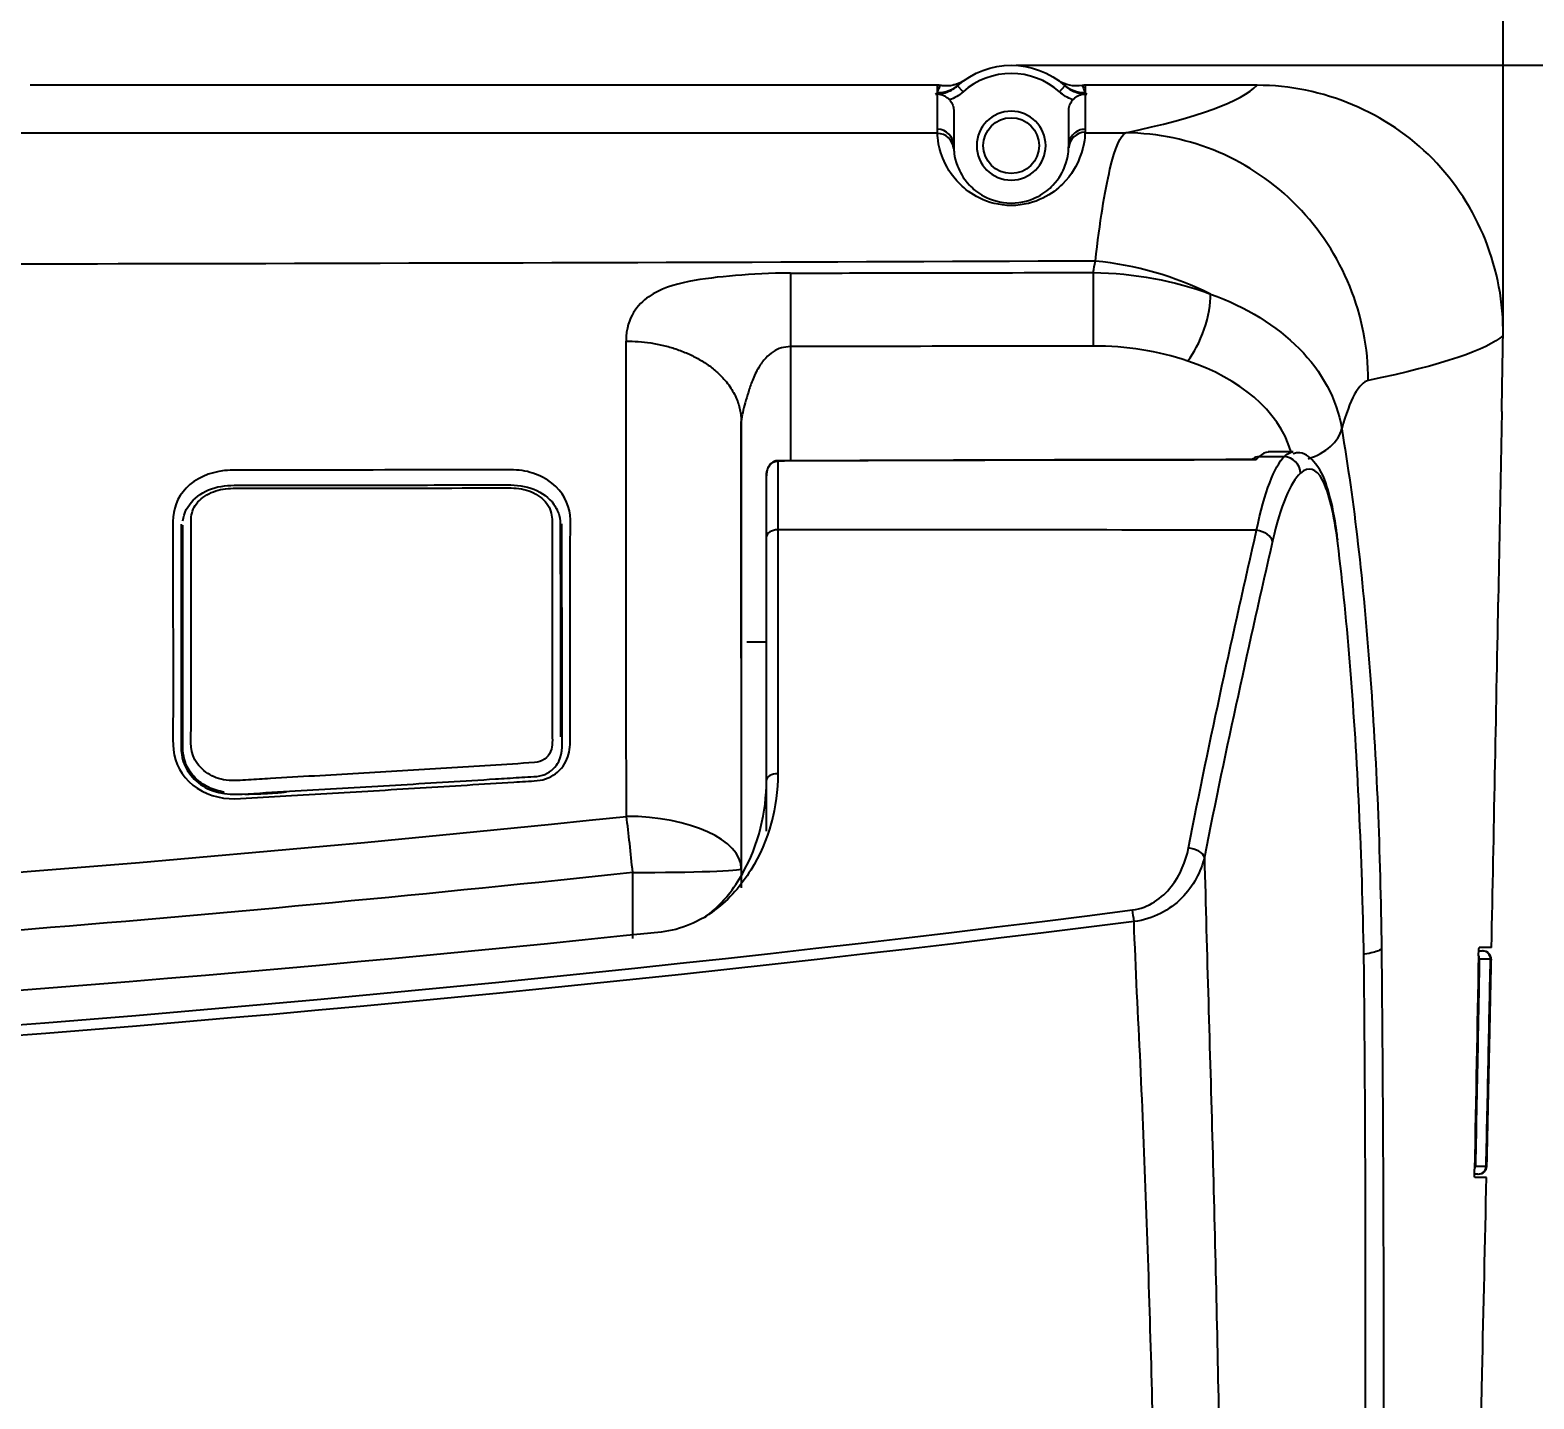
# Model space of a CAD drawing. Header units: millimetres. Extents: x 28 to 2369, y -329 to 1679.
# Drawn here: x 1334.9 to 1426.6, y 1302 to 1385.4 of the extents above; entities that cross this region are included whole.
import ezdxf

# ---------------------------------------------------------------- set-up
doc = ezdxf.new("R2010")
doc.units = ezdxf.units.MM
doc.layers.get('Defpoints').update_dxf_attribs({"linetype": 'CONTINUOUS'})
doc.layers.add('1LINE', color=7, linetype='CONTINUOUS')
doc.styles.add('Annotative', font='malgun.ttf')
doc.dimstyles.new('WOO', dxfattribs={"dimtxt": 20, "dimasz": 2, "dimexe": 1.25, "dimexo": 0.3, "dimgap": 1, "dimtad": 1, "dimdec": 1, "dimzin": 1, "dimdsep": 46, "dimtxsty": 'Annotative', "dimcen": 0, "dimclrd": 1, "dimclre": 1, "dimclrt": 2, "dimadec": 0, "dimazin": 0, "dimtfac": 1, "dimtdec": 1, "dimtofl": 0, "dimtmove": 0, "dimatfit": 3, "dimfxl": 0, "dimarcsym": 0})

# ---------------------------------------------------------------- blocks, each defined once
blk = doc.blocks.new('*D9')
at = {"layer": '1LINE', "color": 1, "lineweight": -2}
for p, q in [((1395.024, 1383.246), (1515.256, 1383.246)), ((1514.006, 1381.246), (1514.006, 846.683)), ((1225.076, 844.683), (1515.256, 844.683))]:
    blk.add_line(p, q, dxfattribs=at)
at = {"layer": '1LINE', "color": 1}
for points in [[(1513.673, 1381.246), (1514.339, 1381.246), (1514.006, 1383.246)], [(1513.673, 846.683), (1514.339, 846.683), (1514.006, 844.683)]]:
    blk.add_solid(points, dxfattribs=at)
at = {"layer": 'Defpoints', "color": 0}
for p in [(1394.724, 1383.246), (1224.776, 844.683), (1514.006, 844.683)]:
    blk.add_point(p, dxfattribs=at)
at = {"layer": '1LINE', "color": 2, "insert": (1502.673, 1113.965), "char_height": 20, "attachment_point": 5, "rotation": 90, "style": 'Annotative'}
blk.add_mtext('537', dxfattribs=at)
blk = doc.blocks.new('*D10')
at = {"layer": '1LINE', "color": 1, "lineweight": -2}
for p, q in [((959.768, 1338.148), (959.768, 1509.311)), ((1424.692, 1367.077), (1424.692, 1509.311)), ((961.768, 1508.061), (1422.692, 1508.061))]:
    blk.add_line(p, q, dxfattribs=at)
at = {"layer": '1LINE', "color": 1}
for points in [[(961.768, 1508.394), (961.768, 1507.728), (959.768, 1508.061)], [(1422.692, 1508.394), (1422.692, 1507.728), (1424.692, 1508.061)]]:
    blk.add_solid(points, dxfattribs=at)
at = {"layer": 'Defpoints', "color": 0}
for p in [(1424.692, 1508.061), (1424.692, 1366.777), (959.768, 1337.848)]:
    blk.add_point(p, dxfattribs=at)
at = {"layer": '1LINE', "color": 2, "insert": (1192.23, 1519.394), "char_height": 20, "attachment_point": 5, "style": 'Annotative'}
blk.add_mtext('464', dxfattribs=at)
blk = doc.blocks.new('*D16')
at = {"layer": '1LINE', "color": 1, "lineweight": -2}
for p, q in [((1025.134, 1370.203), (1025.134, 1452.57)), ((1424.692, 1367.575), (1424.692, 1452.57)), ((1027.134, 1451.32), (1422.692, 1451.32))]:
    blk.add_line(p, q, dxfattribs=at)
at = {"layer": '1LINE', "color": 1}
for points in [[(1027.134, 1451.653), (1027.134, 1450.987), (1025.134, 1451.32)], [(1422.692, 1451.653), (1422.692, 1450.987), (1424.692, 1451.32)]]:
    blk.add_solid(points, dxfattribs=at)
at = {"layer": 'Defpoints', "color": 0}
for p in [(1424.692, 1451.32), (1025.134, 1369.903), (1424.692, 1367.275)]:
    blk.add_point(p, dxfattribs=at)
at = {"layer": '1LINE', "color": 2, "insert": (1224.913, 1462.653), "char_height": 20, "attachment_point": 5, "style": 'Annotative'}
blk.add_mtext('400', dxfattribs=at)

msp = doc.modelspace()

# ---------------------------------------------------------------- linework, layer by layer
at = {"layer": '1LINE'}
for p, q in [((1390.224, 1382.027), (1390.224, 1382.026)), ((1391.788, 1381.623), (1391.454, 1381.995)), ((1397.661, 1381.623), (1397.995, 1381.995)), ((1399.224, 1382.027), (1399.224, 1382.026)), ((1409.706, 1382.027), (1409.706, 1382.026)), ((1424.611, 1362.146), (1424.4, 1350.532)), ((1380.509, 1359.128), (1380.508, 1359.143)), ((1380.509, 1359.128), (1380.509, 1359.148)), ((1411.903, 1359.685), (1410.383, 1359.685)), ((1367.252, 1353.89), (1367.353, 1353.89)), ((1379.811, 1348.098), (1378.611, 1348.098)), ((1379.811, 1338.075), (1379.811, 1339.516)), ((1379.811, 1336.575), (1379.811, 1338.075)), ((1423.245, 1328.77), (1423.193, 1328.771)), ((1423.455, 1329.278), (1423.455, 1329.279)), ((1423.926, 1328.769), (1423.955, 1328.768)), ((1423.003, 1316.169), (1422.952, 1316.17)), ((1423.663, 1316.168), (1423.685, 1316.168)), ((1423.186, 1315.68), (1423.186, 1315.679))]:
    msp.add_line(p, q, dxfattribs=at)
at = {"layer": '1LINE', "extrusion": (0, 0, -1)}
msp.add_circle((-1394.724, 1378.346), 2.1, dxfattribs=at)
at = {"layer": '1LINE'}
msp.add_circle((1394.724, 1378.346), 1.7, dxfattribs=at)
at = {"layer": '1LINE', "extrusion": (0, 0, -1)}
msp.add_arc((-1394.724, 1378.346), 4.9, 48.13205, 131.86795, dxfattribs=at)
at = {"layer": '1LINE'}
for centre, radius, start, end in [((1394.724, 1378.346), 4.4, 48.13205, 131.86795), ((1423.426, 1328.779), 0.5, 358.82106, 90)]:
    msp.add_arc(centre, radius, start, end, dxfattribs=at)
for centre, major_axis, ratio, start_param, end_param in [((1390.224, 1383.577), (1.304, -1.516), 0.998255, 5.571873, 6.283185), ((1399.224, 1383.577), (-1.304, -1.516), 0.998255, 0, 0.711312), ((1390.224, 1378.346), (-1, 0), 0.999257, 3.141593, 4.712389), ((1390.216, 1378.094), (-0.999, -0.049), 0.999255, 3.173673, 4.650959), ((1399.224, 1378.346), (1, 0), 0.999257, 1.570796, 3.141593), ((1399.232, 1378.16), (0.999, -0.049), 0.999255, 1.63348, 3.141665), ((1401.704, 1364.136), (3.176, -14.66), 0.983811, 1.353752, 2.924823), ((1399.892, 1360.23), (14.645, -3.246), 0.730475, 1.241289, 1.733866), ((1399.723, 1368.415), (-0.005, 3), 0.002155, 0.747299, 2.433415), ((1405.477, 1367.488), (0.98, 2.835), 0.351197, 3.918501, 5.521474), ((1411.913, 1361.119), (2.957, 0.503), 0.671351, 4.906311, 6.02294), ((1409.828, 1358.911), (0.331, -0.374), 0.957574, 2.395605, 3.238687), ((1411.365, 1358.416), (-0.665, 0.747), 0.957771, 3.97506, 5.534781), ((1380.511, 1354.505), (-0.7, 0), 0.620566, 4.718656, 6.283185), ((1409.676, 1354.287), (-0.975, 0.221), 0.610565, 3.442365, 4.858317), ((1380.511, 1339.693), (-0.7, 0), 0.550879, 4.718071, 6.283185), ((1371.276, 1334.276), (0.697, -6.965), 0.05184, 1.533768, 2.04298), ((1371.276, 1334.276), (7, 0), 0.457169, 0, 1.570126), ((1405.529, 1335.031), (-0.981, 0.193), 0.51643, 3.450471, 4.819785), ((1371.276, 1334.276), (7, 0), 0.031728, 4.767648, 6.283185), ((1402.113, 1331.267), (-0.127, 0.992), 0.06864, 4.504557, 5.239182), ((1422.746, 1328.779), (0, 0.5), 0.998236, 4.694112, 5.105537), ((1423.426, 1328.779), (0, 0.5), 0.99955, 4.691822, 6.283185), ((1423.455, 1328.779), (0, 0.5), 0.999606, 4.691641, 6.283185), ((1423.469, 1328.779), (0, -0.5), 0.999632, 1.549957, 3.141593), ((1422.504, 1316.179), (0, 0.5), 0.998311, 4.291656, 4.692327), ((1423.159, 1316.179), (0, 0.5), 0.999608, 3.141593, 4.690576), ((1423.186, 1316.179), (0, 0.5), 0.999662, 3.141593, 4.690429), ((1423.198, 1316.179), (0, -0.5), 0.999687, 0, 1.548762)]:
    msp.add_ellipse(centre, major_axis=major_axis, ratio=ratio, start_param=start_param, end_param=end_param, dxfattribs=at)
for points, degree in [([(1390.224, 1382.027), (1334.946, 1382.027)], 1), ([(1391.529, 1382.061), (1391.503, 1382.039), (1391.478, 1382.017), (1391.454, 1381.995)], 3), ([(1397.995, 1381.995), (1397.97, 1382.017), (1397.945, 1382.039), (1397.92, 1382.061)], 3), ([(1399.224, 1382.026), (1399.167, 1382.026), (1399.109, 1382.021), (1399.052, 1382.011)], 3), ([(1409.706, 1382.027), (1399.224, 1382.027)], 1), ([(1401.704, 1379.125), (1406.127, 1380.083), (1408.788, 1381.053), (1409.706, 1382.026)], 3), ([(1390.115, 1381.482), (1390.151, 1381.514), (1390.187, 1381.546), (1390.224, 1381.578)], 3), ([(1391.788, 1381.623), (1391.551, 1381.41), (1391.267, 1381.241), (1390.968, 1381.132)], 3), ([(1399.224, 1381.578), (1399.262, 1381.546), (1399.298, 1381.514), (1399.334, 1381.482)], 3), ([(1390.23, 1379.127), (1390.226, 1379.2), (1390.224, 1379.273), (1390.224, 1379.346)], 3), ([(1399.224, 1379.346), (1399.224, 1379.272), (1399.223, 1379.199), (1399.219, 1379.125)], 3), ([(1399.219, 1379.125), (1400.047, 1379.125), (1400.876, 1379.125), (1401.704, 1379.125)], 3), ([(1399.715, 1370.616), (1399.761, 1370.849), (1399.807, 1371.081), (1399.854, 1371.313)], 3), ([(1399.715, 1370.616), (1402.214, 1370.575), (1404.661, 1370.128), (1406.874, 1369.302)], 3), ([(1406.874, 1369.302), (1411.202, 1367.727), (1414.267, 1364.751), (1414.858, 1361.095)], 3), ([(1371.281, 1337.476), (1371.258, 1348.167), (1371.251, 1357.862), (1371.258, 1366.436)], 3), ([(1381.276, 1366.105), (1381.277, 1363.904), (1381.276, 1361.642), (1381.275, 1359.167)], 3), ([(1405.477, 1365.224), (1403.694, 1365.829), (1401.729, 1366.14), (1399.722, 1366.136)], 3), ([(1424.692, 1366.777), (1423.75, 1365.908), (1421.016, 1364.993), (1416.472, 1364.031)], 3), ([(1411.762, 1359.725), (1411.014, 1362.222), (1408.62, 1364.159), (1405.477, 1365.224)], 3), ([(1416.472, 1364.031), (1415.924, 1363.915), (1415.358, 1362.899), (1414.858, 1361.095)], 3), ([(1378.276, 1361.531), (1378.276, 1353.461), (1378.276, 1344.34), (1378.276, 1334.276)], 3), ([(1424.611, 1362.147), (1424.612, 1362.146), (1424.612, 1362.146), (1424.611, 1362.146)], 3), ([(1380.509, 1359.128), (1380.508, 1358.386), (1380.507, 1356.916), (1380.507, 1354.94)], 3), ([(1387.452, 1359.157), (1380.509, 1359.137)], 1), ([(1380.509, 1359.128), (1380.509, 1359.128), (1380.509, 1359.128), (1380.509, 1359.128)], 3), ([(1409.339, 1359.214), (1398.396, 1359.204), (1387.452, 1359.157)], 2), ([(1409.828, 1359.401), (1409.765, 1359.343), (1409.702, 1359.275), (1409.639, 1359.197)], 3), ([(1409.667, 1354.908), (1410.155, 1357.238), (1410.765, 1358.82), (1411.365, 1359.397)], 3), ([(1410.395, 1359.67), (1410.215, 1359.667), (1410.026, 1359.576), (1409.828, 1359.401)], 3), ([(1411.409, 1359.436), (1411.573, 1359.594), (1411.736, 1359.675), (1411.894, 1359.68)], 3), ([(1379.811, 1354.505), (1379.811, 1356.189), (1379.811, 1357.474), (1379.811, 1358.229)], 3), ([(1412.342, 1358.385), (1411.744, 1357.853), (1411.134, 1356.401), (1410.647, 1354.253)], 3), ([(1409.667, 1354.908), (1399.947, 1354.931), (1390.227, 1354.951), (1380.507, 1354.94)], 3), ([(1405.523, 1335.555), (1406.835, 1342.275), (1408.276, 1348.731), (1409.667, 1354.908)], 3), ([(1410.647, 1354.253), (1409.254, 1348.11), (1407.81, 1341.689), (1406.494, 1335.001)], 3), ([(1350.57, 1338.95), (1349.303, 1338.821), (1348.026, 1338.817)], 2), ([(1224.776, 1329.764), (1273.74, 1329.767), (1322.664, 1332.372), (1371.281, 1337.476)], 3), ([(1371.66, 1330.025), (1371.661, 1331.367), (1371.662, 1332.71), (1371.663, 1334.055)], 3), ([(1224.776, 1320.494), (1284.103, 1320.494), (1343.401, 1324.257), (1402.108, 1331.773)], 3), ([(1402.206, 1331.071), (1343.459, 1323.628), (1284.133, 1319.851), (1224.776, 1319.852)], 3), ([(1373.398, 1330.429), (1324.088, 1325.244), (1274.439, 1322.675), (1224.776, 1322.675)], 3), ([(1423.983, 1329.479), (1423.828, 1329.479), (1423.579, 1329.479), (1423.236, 1329.479)], 3), ([(1423.196, 1328.979), (1423.117, 1324.645), (1423.035, 1320.312), (1422.948, 1315.979)], 3), ([(1423.219, 1329.279), (1423.299, 1329.279), (1423.368, 1329.279), (1423.426, 1329.279)], 3), ([(1423.925, 1328.768), (1423.773, 1328.769), (1423.546, 1328.769), (1423.245, 1328.77)], 3), ([(1423.003, 1316.169), (1423.298, 1316.169), (1423.516, 1316.168), (1423.658, 1316.168)], 3), ([(1423.683, 1315.479), (1423.541, 1315.479), (1423.302, 1315.479), (1422.967, 1315.479)], 3), ([(1423.159, 1315.679), (1423.113, 1315.679), (1423.059, 1315.679), (1422.998, 1315.679)], 3)]:
    msp.add_open_spline(points, degree=degree, dxfattribs=at)
for points, knots in [([(1390.224, 1382.026), (1383.224, 1382.026), (1376.224, 1382.026), (1368.891, 1382.026), (1368.558, 1382.026), (1366.891, 1382.026), (1365.558, 1382.026), (1358.891, 1382.026), (1353.558, 1382.026), (1343.798, 1382.026), (1339.372, 1382.026), (1334.946, 1382.026)], [0, 0, 0, 0, 0.379898, 0.379898, 0.397988, 0.397988, 0.47035, 0.47035, 0.759796, 0.759796, 1, 1, 1, 1]), ([(1390.115, 1381.482), (1390.14, 1381.482), (1390.165, 1381.483), (1390.414, 1381.492), (1390.64, 1381.54), (1391.07, 1381.709), (1391.278, 1381.837), (1391.454, 1381.995)], [0, 0, 0, 0, 0.050236, 0.050236, 0.512153, 0.512153, 1, 1, 1, 1]), ([(1390.396, 1382.011), (1390.368, 1382.016), (1390.339, 1382.02), (1390.282, 1382.025), (1390.253, 1382.026), (1390.224, 1382.026)], [0, 0, 0, 0, 0.5, 0.5, 1, 1, 1, 1]), ([(1390.224, 1381.578), (1390.224, 1381.608), (1390.224, 1381.637), (1390.224, 1381.786), (1390.224, 1381.906), (1390.224, 1382.026)], [0, 0, 0, 0, 0.194743, 0.194743, 1, 1, 1, 1]), ([(1390.224, 1381.578), (1390.247, 1381.638), (1390.27, 1381.697), (1390.328, 1381.842), (1390.362, 1381.928), (1390.396, 1382.011)], [0, 0, 0, 0, 0.39897, 0.39897, 1, 1, 1, 1]), ([(1391.898, 1382.349), (1391.715, 1382.22), (1391.507, 1382.12), (1391.254, 1382.048), (1391.217, 1382.039), (1390.961, 1381.981), (1390.731, 1381.969), (1390.471, 1382), (1390.433, 1382.005), (1390.396, 1382.011)], [0, 0, 0, 0, 0.428982, 0.428982, 0.500282, 0.500282, 0.92931, 0.92931, 1, 1, 1, 1]), ([(1391.898, 1382.349), (1391.825, 1382.298), (1391.751, 1382.242), (1391.627, 1382.144), (1391.578, 1382.103), (1391.529, 1382.061)], [0, 0, 0, 0, 0.604282, 0.604282, 1, 1, 1, 1]), ([(1399.052, 1382.011), (1398.795, 1381.966), (1398.523, 1381.973), (1398.049, 1382.08), (1397.836, 1382.167), (1397.613, 1382.306), (1397.582, 1382.327), (1397.55, 1382.349)], [0, 0, 0, 0, 0.501003, 0.501003, 0.928547, 0.928547, 1, 1, 1, 1]), ([(1397.92, 1382.061), (1397.871, 1382.103), (1397.822, 1382.144), (1397.698, 1382.242), (1397.624, 1382.298), (1397.55, 1382.349)], [0, 0, 0, 0, 0.395718, 0.395718, 1, 1, 1, 1]), ([(1397.995, 1381.995), (1398.175, 1381.833), (1398.389, 1381.703), (1398.843, 1381.528), (1399.09, 1381.483), (1399.334, 1381.482)], [0, 0, 0, 0, 0.499259, 0.499259, 1, 1, 1, 1]), ([(1399.052, 1382.011), (1399.086, 1381.928), (1399.121, 1381.842), (1399.178, 1381.697), (1399.201, 1381.638), (1399.224, 1381.578)], [0, 0, 0, 0, 0.601031, 0.601031, 1, 1, 1, 1]), ([(1409.706, 1382.026), (1409.372, 1382.026), (1409.039, 1382.026), (1407.372, 1382.026), (1406.039, 1382.026), (1402.879, 1382.026), (1401.051, 1382.026), (1399.224, 1382.026)], [0, 0, 0, 0, 0.095408, 0.095408, 0.477039, 0.477039, 1, 1, 1, 1]), ([(1399.224, 1382.026), (1399.224, 1382.007), (1399.224, 1381.988), (1399.224, 1381.866), (1399.224, 1381.764), (1399.224, 1381.633), (1399.224, 1381.606), (1399.224, 1381.578)], [0, 0, 0, 0, 0.127417, 0.127417, 0.816, 0.816, 1, 1, 1, 1]), ([(1424.692, 1366.777), (1424.761, 1370.774), (1423.167, 1374.722), (1417.639, 1380.354), (1413.704, 1382.026), (1409.706, 1382.026)], [0, 0, 0, 0, 0.5, 0.5, 1, 1, 1, 1]), ([(1390.224, 1381.48), (1390.191, 1381.481), (1390.157, 1381.482), (1390.12, 1381.482), (1390.118, 1381.482), (1390.115, 1381.482)], [0, 0, 0, 0, 0.92665, 0.92665, 1, 1, 1, 1]), ([(1390.224, 1379.346), (1390.224, 1379.371), (1390.224, 1379.397), (1390.224, 1379.525), (1390.224, 1379.628), (1390.224, 1380.142), (1390.224, 1380.553), (1390.224, 1381.136), (1390.224, 1381.308), (1390.224, 1381.48)], [0, 0, 0, 0, 0.03611, 0.03611, 0.18055, 0.18055, 0.758311, 0.758311, 1, 1, 1, 1]), ([(1390.968, 1381.132), (1390.923, 1381.183), (1390.872, 1381.229), (1390.752, 1381.319), (1390.681, 1381.361), (1390.497, 1381.442), (1390.386, 1381.47), (1390.254, 1381.479), (1390.24, 1381.48), (1390.224, 1381.48)], [0, 0, 0, 0, 0.210866, 0.210866, 0.490544, 0.490544, 0.945689, 0.945689, 1, 1, 1, 1]), ([(1390.968, 1381.132), (1390.993, 1381.104), (1391.017, 1381.075), (1391.104, 1380.953), (1391.154, 1380.849), (1391.211, 1380.652), (1391.224, 1380.557), (1391.224, 1380.463)], [0, 0, 0, 0, 0.154407, 0.154407, 0.615516, 0.615516, 1, 1, 1, 1]), ([(1398.481, 1381.132), (1398.466, 1381.138), (1398.452, 1381.143), (1398.154, 1381.257), (1397.887, 1381.421), (1397.661, 1381.623)], [0, 0, 0, 0, 0.048388, 0.048388, 1, 1, 1, 1]), ([(1398.224, 1380.463), (1398.224, 1380.575), (1398.244, 1380.689), (1398.318, 1380.9), (1398.374, 1381.001), (1398.456, 1381.104), (1398.468, 1381.118), (1398.481, 1381.132)], [0, 0, 0, 0, 0.461018, 0.461018, 0.922047, 0.922047, 1, 1, 1, 1]), ([(1399.224, 1381.48), (1399.148, 1381.479), (1399.087, 1381.469), (1398.917, 1381.429), (1398.809, 1381.386), (1398.651, 1381.287), (1398.596, 1381.246), (1398.523, 1381.178), (1398.502, 1381.156), (1398.481, 1381.132)], [0, 0, 0, 0, 0.265209, 0.265209, 0.686368, 0.686368, 0.904289, 0.904289, 1, 1, 1, 1]), ([(1399.334, 1381.482), (1399.331, 1381.482), (1399.328, 1381.482), (1399.292, 1381.482), (1399.258, 1381.481), (1399.224, 1381.48)], [0, 0, 0, 0, 0.07335, 0.07335, 1, 1, 1, 1]), ([(1399.224, 1381.48), (1399.224, 1381.129), (1399.224, 1380.778), (1399.224, 1380.349), (1399.224, 1380.27), (1399.224, 1379.91), (1399.224, 1379.628), (1399.224, 1379.346)], [0, 0, 0, 0, 0.493182, 0.493182, 0.603537, 0.603537, 1, 1, 1, 1]), ([(1391.224, 1380.463), (1391.224, 1380.437), (1391.224, 1380.412), (1391.224, 1380.283), (1391.224, 1380.18), (1391.224, 1379.667), (1391.224, 1379.255), (1391.224, 1378.678), (1391.224, 1378.512), (1391.224, 1378.346)], [0, 0, 0, 0, 0.036416, 0.036416, 0.18208, 0.18208, 0.764736, 0.764736, 1, 1, 1, 1]), ([(1398.224, 1378.346), (1398.224, 1378.372), (1398.224, 1378.398), (1398.224, 1378.526), (1398.224, 1378.629), (1398.224, 1379.143), (1398.224, 1379.554), (1398.224, 1379.99), (1398.224, 1380.014), (1398.224, 1380.18), (1398.224, 1380.322), (1398.224, 1380.463)], [0, 0, 0, 0, 0.036416, 0.036416, 0.18208, 0.18208, 0.764736, 0.764736, 0.799643, 0.799643, 1, 1, 1, 1]), ([(1224.776, 1379.136), (1237.788, 1379.136), (1250.8, 1379.136), (1290.582, 1379.135), (1317.352, 1379.134), (1359.491, 1379.13), (1374.86, 1379.129), (1390.23, 1379.127)], [0, 0, 0, 0, 0.235936, 0.235936, 0.721324, 0.721324, 1, 1, 1, 1]), ([(1399.219, 1379.125), (1399.213, 1379.015), (1399.247, 1378.5), (1398.713, 1377.146), (1398.437, 1376.591), (1397.548, 1375.705), (1397.168, 1375.402), (1396.142, 1374.897), (1395.452, 1374.699), (1394.01, 1374.697), (1393.322, 1374.889), (1392.282, 1375.397), (1391.907, 1375.697), (1391.021, 1376.575), (1390.741, 1377.132), (1390.203, 1378.486), (1390.235, 1379.016), (1390.23, 1379.127)], [0, 0, 0, 0, 0.25, 0.25, 0.375, 0.375, 0.4375, 0.4375, 0.5, 0.5, 0.5625, 0.5625, 0.625, 0.625, 0.75, 0.75, 1, 1, 1, 1]), ([(1399.854, 1371.313), (1400.123, 1373.701), (1400.423, 1375.564), (1401.06, 1378.247), (1401.382, 1378.989), (1401.704, 1379.125)], [0, 0, 0, 0, 0.5, 0.5, 1, 1, 1, 1]), ([(1391.228, 1378.176), (1391.232, 1378.097), (1391.211, 1377.735), (1391.579, 1376.773), (1391.768, 1376.376), (1392.398, 1375.714), (1392.668, 1375.478), (1393.462, 1375.051), (1394.044, 1374.849), (1395.377, 1374.844), (1395.97, 1375.044), (1396.773, 1375.472), (1397.047, 1375.71), (1397.684, 1376.379), (1397.871, 1376.776), (1398.239, 1377.739), (1398.216, 1378.096), (1398.22, 1378.175)], [0, 0, 0, 0, 0.25, 0.25, 0.375, 0.375, 0.4375, 0.4375, 0.5, 0.5, 0.5625, 0.5625, 0.625, 0.625, 0.75, 0.75, 1, 1, 1, 1]), ([(1391.224, 1378.346), (1391.224, 1378.326), (1391.225, 1378.306), (1391.225, 1378.25), (1391.227, 1378.213), (1391.228, 1378.176)], [0, 0, 0, 0, 0.352204, 0.352204, 1, 1, 1, 1]), ([(1398.22, 1378.175), (1398.221, 1378.195), (1398.222, 1378.215), (1398.224, 1378.272), (1398.224, 1378.309), (1398.224, 1378.346)], [0, 0, 0, 0, 0.350134, 0.350134, 1, 1, 1, 1]), ([(1399.854, 1371.313), (1381.263, 1371.237), (1362.672, 1371.183), (1317.322, 1371.086), (1290.562, 1371.058), (1250.794, 1371.038), (1237.785, 1371.035), (1224.776, 1371.035)], [0, 0, 0, 0, 0.318561, 0.318561, 0.777088, 0.777088, 1, 1, 1, 1]), ([(1381.27, 1370.581), (1380.035, 1370.579), (1378.949, 1370.514), (1376.915, 1370.345), (1375.966, 1370.239), (1374.182, 1369.878), (1373.345, 1369.627), (1372.285, 1368.893), (1371.965, 1368.588), (1371.459, 1367.753), (1371.258, 1367.23), (1371.258, 1366.436)], [0, 0, 0, 0, 0.25, 0.25, 0.5, 0.5, 0.75, 0.75, 0.875, 0.875, 1, 1, 1, 1]), ([(1381.27, 1370.581), (1383.677, 1370.585), (1386.083, 1370.589), (1392.232, 1370.601), (1395.973, 1370.608), (1399.715, 1370.616)], [0, 0, 0, 0, 0.391451, 0.391451, 1, 1, 1, 1]), ([(1381.27, 1370.581), (1381.27, 1370.007), (1381.27, 1369.164), (1381.272, 1367.479), (1381.274, 1366.652), (1381.276, 1366.105)], [0, 0, 0, 0, 0.5, 0.5, 1, 1, 1, 1]), ([(1381.276, 1366.105), (1381.088, 1366.089), (1380.711, 1366.055), (1380.189, 1365.796), (1379.71, 1365.387), (1379.285, 1364.787), (1378.956, 1364.082), (1378.714, 1363.363), (1378.526, 1362.718), (1378.377, 1362.167), (1378.29, 1361.783), (1378.281, 1361.62), (1378.276, 1361.531)], [0, 0, 0, 0, 0.090162, 0.180501, 0.276022, 0.395586, 0.546152, 0.673829, 0.786543, 0.883621, 0.936595, 1, 1, 1, 1]), ([(1399.722, 1366.136), (1395.981, 1366.129), (1392.239, 1366.123), (1386.09, 1366.113), (1383.683, 1366.109), (1381.276, 1366.105)], [0, 0, 0, 0, 0.60855, 0.60855, 1, 1, 1, 1]), ([(1424.611, 1362.146), (1424.614, 1362.31), (1424.617, 1362.473), (1424.626, 1362.97), (1424.632, 1363.304), (1424.656, 1364.684), (1424.674, 1365.73), (1424.692, 1366.777)], [0, 0, 0, 0, 0.106122, 0.106122, 0.322, 0.322, 1, 1, 1, 1]), ([(1378.276, 1347.124), (1378.276, 1349.702), (1378.276, 1352.193), (1378.276, 1357.03), (1378.276, 1359.35), (1378.276, 1361.531)], [0, 0, 0, 0, 0.479304, 0.479304, 1, 1, 1, 1]), ([(1414.858, 1361.095), (1415.612, 1356.684), (1416.178, 1351.655), (1416.976, 1340.981), (1417.21, 1335.351), (1417.283, 1329.396)], [0, 0, 0, 0, 0.5, 0.5, 1, 1, 1, 1]), ([(1380.508, 1359.146), (1380.498, 1359.148), (1380.421, 1359.158), (1380.289, 1359.115), (1380.14, 1359.033), (1380.022, 1358.922), (1379.933, 1358.787), (1379.851, 1358.6), (1379.816, 1358.403), (1379.81, 1358.27), (1379.811, 1358.229)], [0, 0, 0, 0, 0.019754, 0.159392, 0.2677, 0.371656, 0.498161, 0.617189, 0.88008, 1, 1, 1, 1]), ([(1379.811, 1358.229), (1379.811, 1358.231), (1379.811, 1358.233), (1379.811, 1358.236), (1379.811, 1358.238), (1379.811, 1358.242), (1379.811, 1358.244), (1379.811, 1358.248), (1379.811, 1358.251), (1379.811, 1358.257), (1379.811, 1358.26), (1379.812, 1358.27), (1379.812, 1358.275), (1379.812, 1358.288), (1379.813, 1358.296), (1379.814, 1358.316), (1379.815, 1358.328), (1379.818, 1358.357), (1379.82, 1358.375), (1379.826, 1358.419), (1379.83, 1358.445), (1379.845, 1358.516), (1379.857, 1358.559), (1379.906, 1358.701), (1379.957, 1358.798), (1380.081, 1358.95), (1380.152, 1359.012), (1380.269, 1359.076), (1380.308, 1359.092), (1380.375, 1359.112), (1380.403, 1359.119), (1380.457, 1359.126), (1380.483, 1359.128), (1380.509, 1359.128)], [0, 0, 0, 0, 0.004172, 0.004172, 0.009005, 0.009005, 0.013239, 0.013239, 0.019455, 0.019455, 0.028585, 0.028585, 0.041999, 0.041999, 0.061739, 0.061739, 0.090909, 0.090909, 0.13448, 0.13448, 0.201315, 0.201315, 0.312428, 0.312428, 0.572876, 0.572876, 0.787351, 0.787351, 0.879839, 0.879839, 0.943073, 0.943073, 1, 1, 1, 1]), ([(1409.639, 1359.197), (1409.464, 1359.197), (1409.288, 1359.197), (1408.78, 1359.196), (1408.446, 1359.196), (1406.78, 1359.193), (1405.446, 1359.191), (1398.78, 1359.181), (1393.446, 1359.176), (1387.673, 1359.156), (1387.232, 1359.155), (1384.698, 1359.146), (1382.604, 1359.137), (1380.509, 1359.128)], [0, 0, 0, 0, 0.018051, 0.018051, 0.05238, 0.05238, 0.189697, 0.189697, 0.738965, 0.738965, 0.784329, 0.784329, 1, 1, 1, 1]), ([(1409.639, 1359.197), (1409.636, 1359.198), (1409.634, 1359.198), (1409.534, 1359.209), (1409.436, 1359.215), (1409.339, 1359.215)], [0, 0, 0, 0, 0.025381, 0.025381, 1, 1, 1, 1]), ([(1409.474, 1359.265), (1409.474, 1359.264), (1409.47, 1359.262), (1409.375, 1359.213), (1409.357, 1359.216), (1409.352, 1359.218)], [0, 0, 0, 0, 0.050012, 0.736625, 1, 1, 1, 1]), ([(1409.463, 1359.253), (1409.478, 1359.272), (1409.494, 1359.281), (1409.522, 1359.287), (1409.535, 1359.285), (1409.577, 1359.269), (1409.608, 1359.241), (1409.638, 1359.199), (1409.638, 1359.198), (1409.639, 1359.197)], [0, 0, 0, 0, 0.283573, 0.283573, 0.502172, 0.502172, 0.992176, 0.992176, 1, 1, 1, 1]), ([(1409.828, 1359.401), (1409.926, 1359.401), (1410.023, 1359.4), (1410.156, 1359.4), (1410.19, 1359.4), (1410.229, 1359.4), (1410.233, 1359.4), (1410.239, 1359.4), (1410.24, 1359.4), (1410.616, 1359.399), (1410.99, 1359.398), (1411.365, 1359.397)], [0, 0, 0, 0, 0.190784, 0.190784, 0.25814, 0.25814, 0.26656, 0.26656, 0.268665, 0.268665, 1, 1, 1, 1]), ([(1411.365, 1359.397), (1411.38, 1359.41), (1411.394, 1359.423), (1411.409, 1359.436), (1411.409, 1359.436), (1411.409, 1359.436)], [0, 0, 0, 0, 0.999836, 0.999836, 1, 1, 1, 1]), ([(1414.618, 1354.306), (1414.584, 1354.599), (1414.434, 1355.758), (1414.031, 1357.532), (1413.519, 1358.812), (1412.558, 1359.712), (1412.029, 1359.614), (1411.875, 1359.563)], [0, 0, 0, 0, 0.095978, 0.394586, 0.711076, 0.920174, 1, 1, 1, 1]), ([(1414.62, 1354.113), (1414.401, 1355.887), (1414.081, 1357.233), (1413.297, 1358.707), (1412.831, 1358.82), (1412.342, 1358.385)], [0, 0, 0, 0, 0.5, 0.5, 1, 1, 1, 1]), ([(1350.175, 1338.709), (1349.254, 1338.656), (1348.335, 1338.581), (1346.491, 1338.527), (1345.55, 1338.836), (1344.183, 1339.938), (1343.761, 1340.72), (1343.602, 1342.338), (1343.658, 1343.142), (1343.655, 1347.131), (1343.653, 1350.226), (1343.651, 1353.969), (1343.651, 1354.712), (1343.651, 1356.184), (1343.9, 1356.911), (1345.02, 1358.055), (1345.863, 1358.453), (1347.256, 1358.588), (1347.722, 1358.57), (1348.652, 1358.571), (1349.117, 1358.572), (1353.302, 1358.577), (1357.022, 1358.585), (1361.672, 1358.592), (1362.602, 1358.593), (1363.997, 1358.594), (1364.464, 1358.609), (1365.376, 1358.48), (1365.815, 1358.334), (1366.976, 1357.726), (1367.515, 1357.078), (1367.955, 1355.655), (1367.85, 1354.903), (1367.852, 1351.164), (1367.858, 1348.068), (1367.86, 1344.073), (1367.86, 1343.269), (1367.859, 1342.052), (1367.866, 1341.644), (1367.653, 1340.857), (1367.422, 1340.474), (1366.756, 1339.885), (1366.315, 1339.694), (1365.368, 1339.616), (1364.892, 1339.596), (1363.468, 1339.506), (1362.519, 1339.446), (1359.671, 1339.269), (1357.772, 1339.154), (1354.923, 1338.984), (1353.974, 1338.928), (1352.074, 1338.818), (1351.095, 1338.761), (1350.175, 1338.709)], [0, 0, 0, 0, 0.03125, 0.03125, 0.0625, 0.0625, 0.09375, 0.09375, 0.125, 0.125, 0.25, 0.25, 0.28125, 0.28125, 0.3125, 0.3125, 0.34375, 0.34375, 0.359375, 0.359375, 0.375, 0.375, 0.5, 0.5, 0.53125, 0.53125, 0.546875, 0.546875, 0.5625, 0.5625, 0.59375, 0.59375, 0.625, 0.625, 0.75, 0.75, 0.78125, 0.78125, 0.796875, 0.796875, 0.8125, 0.8125, 0.828125, 0.828125, 0.84375, 0.84375, 0.875, 0.875, 0.9375, 0.9375, 0.96875, 0.96875, 1, 1, 1, 1]), ([(1344.263, 1355.487), (1344.366, 1356.453), (1345.181, 1357.202), (1346.705, 1357.649), (1347.255, 1357.652), (1348.337, 1357.649), (1348.878, 1357.651), (1351.584, 1357.655), (1353.749, 1357.658), (1358.079, 1357.666), (1360.244, 1357.671), (1362.95, 1357.673), (1363.491, 1357.676), (1364.573, 1357.673), (1365.136, 1357.616), (1366.136, 1357.213), (1366.571, 1356.894), (1367.007, 1356.279), (1367.114, 1356.059), (1367.246, 1355.588), (1367.253, 1355.323), (1367.252, 1355.115)], [0, 0, 0, 0, 0.125, 0.125, 0.1875, 0.1875, 0.25, 0.25, 0.5, 0.5, 0.75, 0.75, 0.8125, 0.8125, 0.875, 0.875, 0.9375, 0.9375, 0.96875, 0.96875, 1, 1, 1, 1]), ([(1346.903, 1339.685), (1347.352, 1339.623), (1347.798, 1339.677), (1348.693, 1339.726), (1349.14, 1339.754), (1350.481, 1339.834), (1351.375, 1339.884), (1354.057, 1340.04), (1355.845, 1340.145), (1359.421, 1340.361), (1361.209, 1340.471), (1363.891, 1340.639), (1364.784, 1340.696), (1366.125, 1340.778), (1366.513, 1341.057), (1366.806, 1341.792), (1366.759, 1342.172), (1366.756, 1345.542), (1366.756, 1348.455), (1366.751, 1352.691), (1366.745, 1354.082), (1366.753, 1355.792), (1366.691, 1356.138), (1366.299, 1356.748), (1365.993, 1357.007), (1365.261, 1357.364), (1364.83, 1357.462), (1363.994, 1357.502), (1363.576, 1357.489), (1359.813, 1357.486), (1356.468, 1357.478), (1351.451, 1357.47), (1349.779, 1357.468), (1347.689, 1357.465), (1347.266, 1357.484), (1346.442, 1357.394), (1346.047, 1357.264), (1345.381, 1356.877), (1345.113, 1356.612), (1344.781, 1356.015), (1344.751, 1355.682), (1344.751, 1352.736), (1344.754, 1350.041), (1344.756, 1345.878), (1344.757, 1344.47), (1344.758, 1342.33), (1344.642, 1341.575), (1345.168, 1340.596), (1345.437, 1340.307), (1346.101, 1339.883), (1346.455, 1339.746), (1346.903, 1339.685)], [0, 0, 0, 0, 0.015625, 0.015625, 0.03125, 0.03125, 0.0625, 0.0625, 0.125, 0.125, 0.1875, 0.1875, 0.21875, 0.21875, 0.234375, 0.234375, 0.25, 0.25, 0.375, 0.375, 0.4375, 0.4375, 0.453125, 0.453125, 0.46875, 0.46875, 0.484375, 0.484375, 0.5, 0.5, 0.625, 0.625, 0.6875, 0.6875, 0.703125, 0.703125, 0.71875, 0.71875, 0.734375, 0.734375, 0.75, 0.75, 0.875, 0.875, 0.9375, 0.9375, 0.96875, 0.96875, 0.984375, 0.984375, 1, 1, 1, 1]), ([(1344.152, 1355.285), (1344.152, 1352.989), (1344.154, 1350.629), (1344.156, 1347.001), (1344.156, 1345.775), (1344.157, 1343.915), (1344.158, 1343.292), (1344.158, 1342.038), (1344.094, 1341.395), (1344.281, 1340.82)], [0, 0, 0, 0, 0.5, 0.5, 0.75, 0.75, 0.875, 0.875, 1, 1, 1, 1]), ([(1344.408, 1340.759), (1344.176, 1341.382), (1344.258, 1342.043), (1344.258, 1343.291), (1344.257, 1343.911), (1344.256, 1345.762), (1344.256, 1346.981), (1344.254, 1350.593), (1344.252, 1352.954), (1344.252, 1355.229)], [0, 0, 0, 0, 0.125, 0.125, 0.25, 0.25, 0.5, 0.5, 1, 1, 1, 1]), ([(1367.158, 1340.825), (1367.44, 1341.372), (1367.359, 1342.008), (1367.36, 1343.267), (1367.36, 1343.892), (1367.359, 1345.759), (1367.358, 1346.988), (1367.354, 1350.628), (1367.349, 1352.959), (1367.353, 1355.296)], [0, 0, 0, 0, 0.125, 0.125, 0.25, 0.25, 0.5, 0.5, 1, 1, 1, 1]), ([(1367.252, 1355.115), (1367.251, 1354.131), (1367.252, 1353.069), (1367.254, 1350.987), (1367.255, 1349.934), (1367.258, 1346.738), (1367.261, 1344.558), (1367.259, 1342.332)], [0, 0, 0, 0, 0.25, 0.25, 0.5, 0.5, 1, 1, 1, 1]), ([(1379.811, 1339.693), (1379.811, 1339.985), (1379.811, 1340.277), (1379.811, 1340.886), (1379.811, 1341.203), (1379.811, 1341.598), (1379.811, 1341.677), (1379.811, 1341.776), (1379.811, 1341.795), (1379.811, 1341.82), (1379.811, 1341.825), (1379.811, 1341.831), (1379.811, 1341.832), (1379.811, 1341.913), (1379.811, 1341.991), (1379.811, 1342.228), (1379.811, 1342.386), (1379.811, 1342.858), (1379.811, 1343.172), (1379.811, 1344.741), (1379.811, 1345.986), (1379.811, 1349.688), (1379.811, 1352.117), (1379.811, 1354.505)], [0, 0, 0, 0, 0.057449, 0.057449, 0.120012, 0.120012, 0.135652, 0.135652, 0.139562, 0.139562, 0.14054, 0.14054, 0.140784, 0.140784, 0.156425, 0.156425, 0.187706, 0.187706, 0.250268, 0.250268, 0.500429, 0.500429, 1, 1, 1, 1]), ([(1380.507, 1354.94), (1380.506, 1352.544), (1380.506, 1350.107), (1380.506, 1346.392), (1380.507, 1345.143), (1380.507, 1343.57), (1380.507, 1343.254), (1380.507, 1342.78), (1380.507, 1342.622), (1380.507, 1342.385), (1380.507, 1342.306), (1380.507, 1342.225), (1380.507, 1342.224), (1380.507, 1342.218), (1380.507, 1342.213), (1380.507, 1342.188), (1380.507, 1342.168), (1380.507, 1342.069), (1380.507, 1341.99), (1380.507, 1341.593), (1380.507, 1341.276), (1380.507, 1340.665), (1380.507, 1340.372), (1380.507, 1340.079)], [0, 0, 0, 0, 0.499566, 0.499566, 0.749729, 0.749729, 0.812292, 0.812292, 0.843573, 0.843573, 0.859214, 0.859214, 0.859458, 0.859458, 0.860436, 0.860436, 0.864346, 0.864346, 0.879987, 0.879987, 0.94255, 0.94255, 1, 1, 1, 1]), ([(1224.776, 844.683), (1237.511, 844.676), (1250.319, 846.913), (1274.296, 854.472), (1285.621, 859.799), (1301.817, 869.631), (1307.096, 873.239), (1317.104, 880.928), (1321.871, 885.023), (1330.973, 893.668), (1335.31, 898.216), (1343.602, 907.714), (1347.573, 912.687), (1358.785, 927.939), (1365.349, 938.582), (1373.801, 955.273), (1376.304, 961.001), (1380.04, 969.601), (1381.261, 972.48), (1383.428, 978.383), (1384.398, 981.394), (1386.362, 987.402), (1387.397, 990.385), (1389.378, 996.382), (1390.288, 999.408), (1392.822, 1008.532), (1394.258, 1014.654), (1396.631, 1023.798), (1397.36, 1026.856), (1398.618, 1033.003), (1399.182, 1036.086), (1400.912, 1045.329), (1402.056, 1051.491), (1403.651, 1060.75), (1404.153, 1063.841), (1405.003, 1070.046), (1405.373, 1073.157), (1406.488, 1082.488), (1407.21, 1088.71), (1409.247, 1107.393), (1410.49, 1119.861), (1413.554, 1157.349), (1414.711, 1182.341), (1415.418, 1219.818), (1415.569, 1232.305), (1415.9, 1257.265), (1416.049, 1269.738), (1416.298, 1294.665), (1416.359, 1307.121), (1416.276, 1321.123), (1416.266, 1322.679), (1416.241, 1325.79), (1416.235, 1327.353), (1416.155, 1331.981), (1416.058, 1335.019), (1415.651, 1343.774), (1415.225, 1349.212), (1414.62, 1354.113)], [0, 0, 0, 0, 0.0625, 0.0625, 0.125, 0.125, 0.15625, 0.15625, 0.1875, 0.1875, 0.21875, 0.21875, 0.25, 0.25, 0.3125, 0.3125, 0.34375, 0.34375, 0.359375, 0.359375, 0.375, 0.375, 0.390625, 0.390625, 0.40625, 0.40625, 0.4375, 0.4375, 0.453125, 0.453125, 0.46875, 0.46875, 0.5, 0.5, 0.515625, 0.515625, 0.53125, 0.53125, 0.5625, 0.5625, 0.625, 0.625, 0.75, 0.75, 0.8125, 0.8125, 0.875, 0.875, 0.9375, 0.9375, 0.945312, 0.945312, 0.953125, 0.953125, 0.96875, 0.96875, 1, 1, 1, 1]), ([(1423.983, 1329.479), (1424.056, 1332.985), (1424.127, 1336.491), (1424.266, 1343.508), (1424.334, 1347.02), (1424.4, 1350.532)], [0, 0, 0, 0, 0.499589, 0.499589, 1, 1, 1, 1]), ([(1378.276, 1347.312), (1378.276, 1347.309), (1378.276, 1346.715), (1378.276, 1344.506), (1378.276, 1342.725), (1378.276, 1339.042), (1378.276, 1337.137), (1378.276, 1334.24), (1378.276, 1333.325), (1378.276, 1333.124), (1378.276, 1333.114), (1378.276, 1333.114)], [0, 0, 0, 0, 0.220099, 0.220099, 0.470099, 0.470099, 0.720098, 0.720098, 0.970098, 0.970098, 1, 1, 1, 1]), ([(1344.281, 1340.82), (1344.534, 1340.042), (1345.211, 1339.348), (1346.988, 1338.705), (1347.992, 1338.843), (1350.863, 1339.015), (1352.777, 1339.122), (1356.604, 1339.347), (1358.518, 1339.462), (1361.388, 1339.639), (1362.345, 1339.698), (1363.78, 1339.788), (1364.258, 1339.818), (1364.975, 1339.863), (1365.215, 1339.879), (1365.693, 1339.909), (1365.941, 1339.909), (1366.167, 1339.979)], [0, 0, 0, 0, 0.125, 0.125, 0.25, 0.25, 0.5, 0.5, 0.75, 0.75, 0.875, 0.875, 0.9375, 0.9375, 0.96875, 0.96875, 1, 1, 1, 1]), ([(1346.765, 1338.959), (1346.434, 1339.011), (1346.108, 1339.112), (1345.509, 1339.404), (1345.23, 1339.6), (1344.783, 1340.055), (1344.603, 1340.314), (1344.452, 1340.645), (1344.429, 1340.702), (1344.408, 1340.759), (1344.408, 1340.759), (1344.408, 1340.759)], [0, 0, 0, 0, 0.313343, 0.313343, 0.633689, 0.633689, 0.939041, 0.939041, 0.999981, 0.999981, 1, 1, 1, 1]), ([(1366.167, 1339.979), (1366.167, 1339.979), (1366.167, 1339.979), (1366.218, 1339.995), (1366.268, 1340.013), (1366.51, 1340.116), (1366.682, 1340.236), (1366.961, 1340.508), (1367.074, 1340.663), (1367.158, 1340.825), (1367.158, 1340.825), (1367.158, 1340.825)], [0, 0, 0, 0, 0.00004, 0.00004, 0.109909, 0.109909, 0.558494, 0.558494, 0.99996, 0.99996, 1, 1, 1, 1]), ([(1380.507, 1340.079), (1380.507, 1338.051), (1379.979, 1336.015), (1378.289, 1333.293), (1377.56, 1332.436), (1375.738, 1331.068), (1374.615, 1330.557), (1373.398, 1330.429)], [0, 0, 0, 0, 0.5, 0.5, 0.75, 0.75, 1, 1, 1, 1]), ([(1376.036, 1331.303), (1376.146, 1331.384), (1376.254, 1331.468), (1377.187, 1332.242), (1377.839, 1333.09), (1379.347, 1335.758), (1379.811, 1337.729), (1379.811, 1339.693)], [0, 0, 0, 0, 0.040314, 0.040314, 0.360209, 0.360209, 1, 1, 1, 1]), ([(1406.494, 1335.001), (1406.639, 1329.118), (1406.824, 1323.264), (1407.141, 1311.568), (1407.277, 1305.721), (1407.491, 1294.025), (1407.572, 1288.176), (1407.673, 1276.47), (1407.616, 1270.61), (1407.442, 1253.032), (1407.325, 1241.304), (1407.08, 1217.834), (1406.987, 1206.091), (1406.278, 1170.835), (1405.152, 1147.292), (1402.209, 1111.93), (1401.049, 1100.128), (1399.107, 1082.444), (1398.426, 1076.555), (1396.961, 1064.79), (1395.95, 1058.954), (1392.847, 1041.462), (1390.316, 1029.868), (1386.077, 1012.582), (1384.573, 1006.829), (1381.309, 995.38), (1379.573, 989.683), (1375.683, 978.345), (1373.451, 972.768), (1368.728, 961.804), (1366.23, 956.39), (1358.081, 940.502), (1351.788, 930.362), (1337.548, 910.967), (1329.706, 901.856), (1312.583, 885.41), (1303.239, 878.049), (1287.914, 868.458), (1282.589, 865.485), (1271.73, 860.265), (1266.165, 857.999), (1254.741, 854.205), (1248.85, 852.673), (1239.888, 851.021), (1236.888, 850.579), (1230.856, 849.946), (1227.776, 849.755), (1224.776, 849.714)], [0, 0, 0, 0, 0.03125, 0.03125, 0.0625, 0.0625, 0.09375, 0.09375, 0.125, 0.125, 0.1875, 0.1875, 0.25, 0.25, 0.375, 0.375, 0.4375, 0.4375, 0.46875, 0.46875, 0.5, 0.5, 0.5625, 0.5625, 0.59375, 0.59375, 0.625, 0.625, 0.65625, 0.65625, 0.6875, 0.6875, 0.75, 0.75, 0.8125, 0.8125, 0.875, 0.875, 0.90625, 0.90625, 0.9375, 0.9375, 0.96875, 0.96875, 0.984375, 0.984375, 1, 1, 1, 1]), ([(1402.108, 1331.773), (1403.101, 1331.9), (1403.923, 1332.502), (1405.032, 1333.911), (1405.36, 1334.72), (1405.523, 1335.555)], [0, 0, 0, 0, 0.5, 0.5, 1, 1, 1, 1]), ([(1406.494, 1335.001), (1406.277, 1334.097), (1405.831, 1333.231), (1404.394, 1331.776), (1403.37, 1331.2), (1402.206, 1331.071)], [0, 0, 0, 0, 0.5, 0.5, 1, 1, 1, 1]), ([(1371.663, 1334.055), (1347.29, 1331.449), (1322.851, 1329.436), (1273.848, 1326.772), (1249.323, 1326.117), (1224.776, 1326.115)], [0, 0, 0, 0, 0.5, 0.5, 1, 1, 1, 1]), ([(1224.776, 853.186), (1230.776, 853.261), (1236.706, 853.92), (1248.464, 856.095), (1254.252, 857.616), (1265.476, 861.382), (1270.943, 863.632), (1281.607, 868.815), (1286.835, 871.762), (1301.855, 881.253), (1310.996, 888.544), (1323.561, 900.743), (1327.562, 905.015), (1335.228, 913.932), (1338.908, 918.598), (1349.344, 932.931), (1355.493, 942.918), (1363.446, 958.568), (1365.878, 963.9), (1370.511, 974.686), (1372.661, 980.189), (1378.318, 996.926), (1381.402, 1008.211), (1386.96, 1030.89), (1389.394, 1042.292), (1392.418, 1059.499), (1393.391, 1065.241), (1394.807, 1076.813), (1395.476, 1082.605), (1397.374, 1099.999), (1398.509, 1111.607), (1401.389, 1146.389), (1402.499, 1169.546), (1403.177, 1204.227), (1403.253, 1215.778), (1403.458, 1238.869), (1403.562, 1250.408), (1403.697, 1267.706), (1403.766, 1273.47), (1403.664, 1284.992), (1403.568, 1290.75), (1403.321, 1302.264), (1403.161, 1308.02), (1402.846, 1316.654), (1402.728, 1319.532), (1402.465, 1325.294), (1402.298, 1328.175), (1402.206, 1331.071)], [0, 0, 0, 0, 0.03125, 0.03125, 0.0625, 0.0625, 0.09375, 0.09375, 0.125, 0.125, 0.1875, 0.1875, 0.21875, 0.21875, 0.25, 0.25, 0.3125, 0.3125, 0.34375, 0.34375, 0.375, 0.375, 0.4375, 0.4375, 0.5, 0.5, 0.53125, 0.53125, 0.5625, 0.5625, 0.625, 0.625, 0.75, 0.75, 0.8125, 0.8125, 0.875, 0.875, 0.90625, 0.90625, 0.9375, 0.9375, 0.96875, 0.96875, 0.984375, 0.984375, 1, 1, 1, 1]), ([(1423.196, 1328.979), (1423.197, 1329.035), (1423.199, 1329.091), (1423.203, 1329.197), (1423.206, 1329.247), (1423.211, 1329.335), (1423.215, 1329.373), (1423.222, 1329.432), (1423.225, 1329.454), (1423.231, 1329.475), (1423.233, 1329.479), (1423.236, 1329.479)], [0, 0, 0, 0, 0.214585, 0.214585, 0.429151, 0.429151, 0.644014, 0.644014, 0.859285, 0.859285, 1, 1, 1, 1]), ([(1417.283, 1329.396), (1417.232, 1329.36), (1417.127, 1329.286), (1416.775, 1329.178), (1416.439, 1329.111), (1416.24, 1329.079), (1416.228, 1329.077)], [0, 0, 0, 0, 0.311796, 0.638012, 0.978643, 1, 1, 1, 1]), ([(1417.283, 1329.396), (1417.288, 1328.903), (1417.292, 1328.409), (1417.354, 1321.458), (1417.39, 1314.999), (1417.412, 1301.595), (1417.395, 1294.652), (1417.351, 1287.705)], [0, 0, 0, 0, 0.035538, 0.035538, 0.500613, 0.500613, 1, 1, 1, 1]), ([(1423.245, 1328.77), (1423.239, 1328.436), (1423.233, 1328.103), (1423.202, 1326.437), (1423.177, 1325.104), (1423.103, 1321.237), (1423.054, 1318.703), (1423.003, 1316.169)], [0, 0, 0, 0, 0.079345, 0.079345, 0.396724, 0.396724, 1, 1, 1, 1]), ([(1423.455, 1329.279), (1423.457, 1329.279), (1423.46, 1329.279), (1423.464, 1329.279), (1423.467, 1329.279), (1423.469, 1329.279)], [0, 0, 0, 0, 0.528213, 0.528213, 1, 1, 1, 1]), ([(1423.658, 1316.168), (1423.704, 1318.272), (1423.749, 1320.375), (1423.839, 1324.576), (1423.882, 1326.672), (1423.925, 1328.768)], [0, 0, 0, 0, 0.500868, 0.500868, 1, 1, 1, 1]), ([(1423.955, 1328.768), (1423.948, 1328.435), (1423.941, 1328.102), (1423.906, 1326.436), (1423.878, 1325.103), (1423.796, 1321.236), (1423.741, 1318.702), (1423.685, 1316.168)], [0, 0, 0, 0, 0.079343, 0.079343, 0.396716, 0.396716, 1, 1, 1, 1]), ([(1423.698, 1316.168), (1423.705, 1316.501), (1423.713, 1316.834), (1423.749, 1318.501), (1423.778, 1319.834), (1423.862, 1323.7), (1423.916, 1326.234), (1423.968, 1328.768)], [0, 0, 0, 0, 0.079343, 0.079343, 0.396715, 0.396715, 1, 1, 1, 1]), ([(1423.968, 1328.768), (1423.966, 1328.768), (1423.964, 1328.768), (1423.959, 1328.768), (1423.957, 1328.768), (1423.955, 1328.768)], [0, 0, 0, 0, 0.471787, 0.471787, 1, 1, 1, 1]), ([(1422.967, 1315.479), (1422.964, 1315.479), (1422.961, 1315.488), (1422.955, 1315.526), (1422.953, 1315.553), (1422.949, 1315.624), (1422.948, 1315.667), (1422.946, 1315.761), (1422.946, 1315.815), (1422.946, 1315.905), (1422.947, 1315.942), (1422.948, 1315.979)], [0, 0, 0, 0, 0.215258, 0.215258, 0.430535, 0.430535, 0.645524, 0.645524, 0.860126, 0.860126, 1, 1, 1, 1]), ([(1423.685, 1316.168), (1423.688, 1316.168), (1423.69, 1316.168), (1423.694, 1316.168), (1423.696, 1316.168), (1423.698, 1316.168)], [0, 0, 0, 0, 0.524848, 0.524848, 1, 1, 1, 1]), ([(1422.658, 1272.999), (1422.924, 1283.177), (1423.175, 1293.355), (1423.505, 1307.515), (1423.595, 1311.497), (1423.683, 1315.479)], [0, 0, 0, 0, 0.718816, 0.718816, 1, 1, 1, 1]), ([(1423.198, 1315.679), (1423.196, 1315.679), (1423.194, 1315.679), (1423.19, 1315.679), (1423.188, 1315.679), (1423.186, 1315.679)], [0, 0, 0, 0, 0.475152, 0.475152, 1, 1, 1, 1])]:
    msp.add_open_spline(points, degree=3, knots=knots, dxfattribs=at)
msp.add_rational_spline([(1371.258, 1366.436), (1378.276, 1366.449), (1378.276, 1361.531)], [1, 0.706179602802, 1], degree=2, dxfattribs=at)

# ---------------------------------------------------------------- dimensions: what is measured, and where the dimension line sits
dim = msp.add_linear_dim(base=(1424.692, 1508.061), p1=(959.768, 1337.848), p2=(1424.692, 1366.777), text='464', dimstyle='WOO', override={"dimdec": 0}, dxfattribs=at)
dim.commit()
dim.dimension.update_dxf_attribs({"geometry": '*D10', "text_midpoint": (1192.23, 1508.061), "dimtype": 160})
dim = msp.add_linear_dim(base=(1424.692, 1451.32), p1=(1025.134, 1369.903), p2=(1424.692, 1367.275), dimstyle='WOO', override={"dimdec": 0}, dxfattribs=at)
dim.commit()
dim.dimension.update_dxf_attribs({"geometry": '*D16', "text_midpoint": (1224.913, 1462.653)})
dim = msp.add_linear_dim(base=(1514.006, 844.683), p1=(1394.724, 1383.246), p2=(1224.776, 844.683), angle=90, text='537', dimstyle='WOO', override={"dimdec": 0}, dxfattribs=at)
dim.commit()
dim.dimension.update_dxf_attribs({"geometry": '*D9', "text_midpoint": (1502.673, 1113.965)})

doc.saveas('drawing.dxf')
